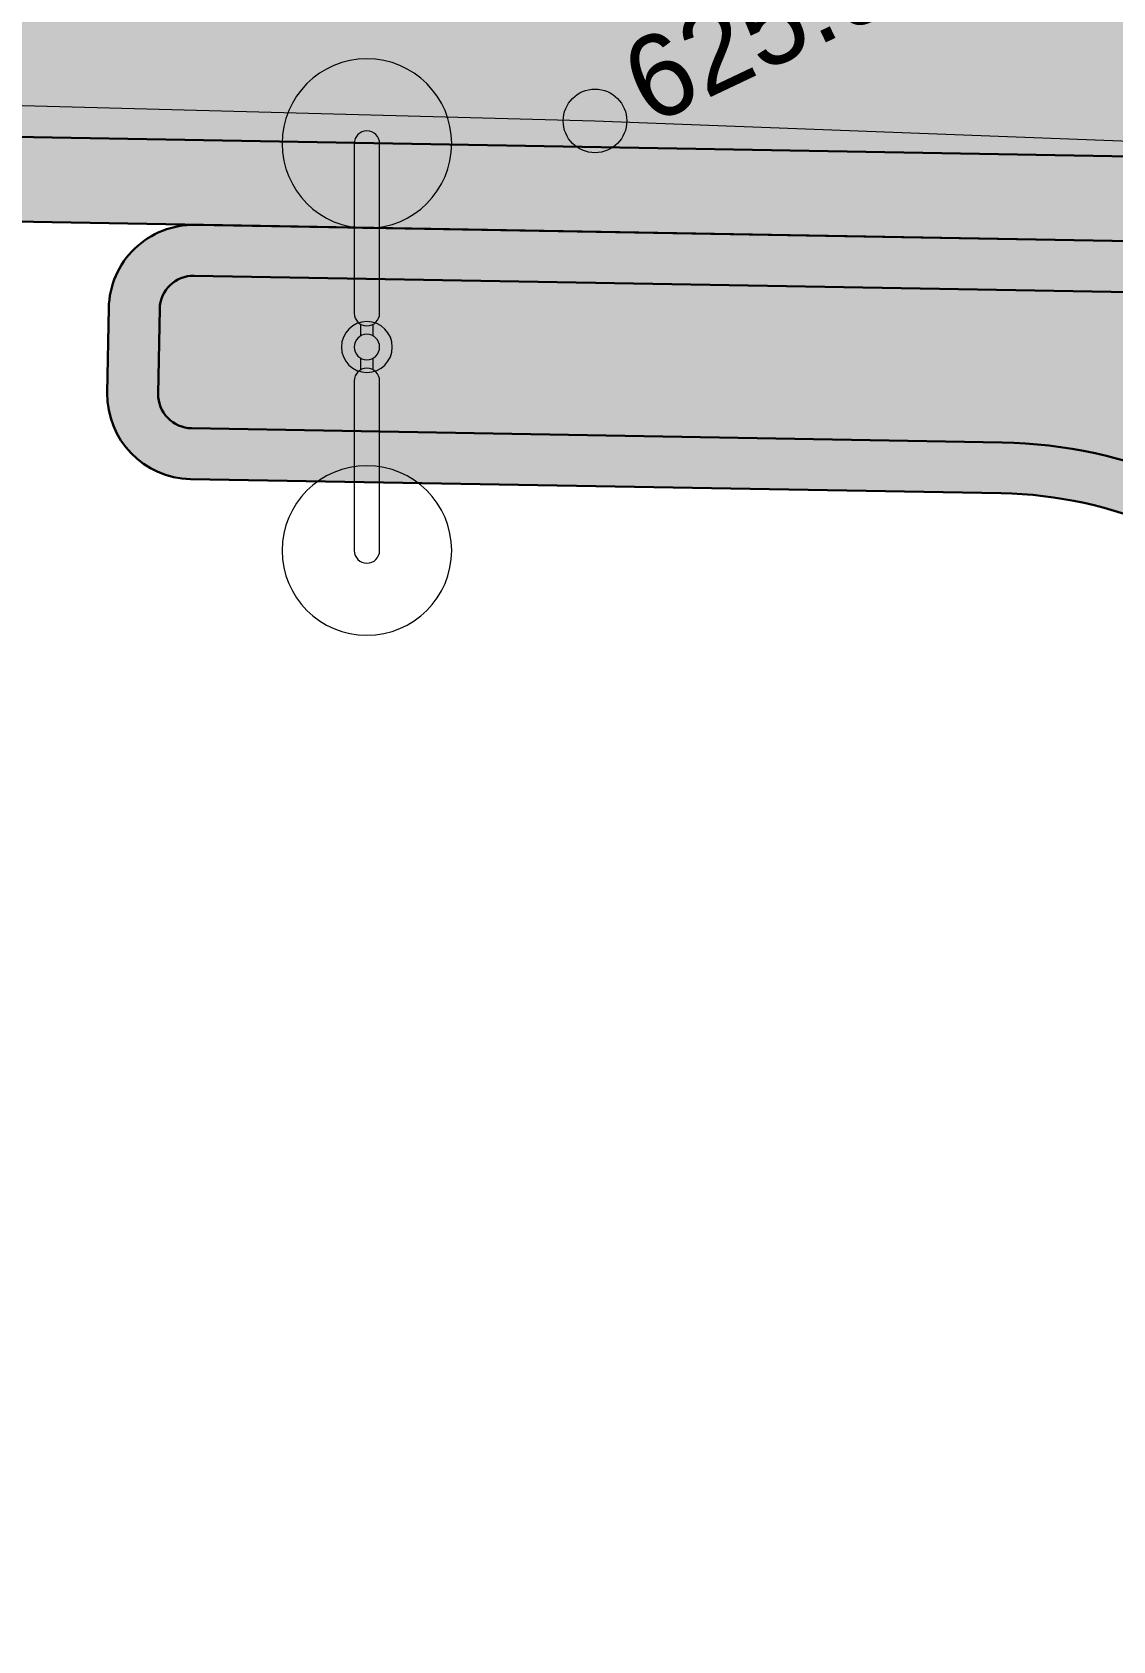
# Model space of a CAD drawing. Header units: centimetres. Extents: x 31799 to 51185, y -99131 to -72325.
# Drawn here: x 40852 to 41106.9, y -86126.2 to -85746.6 of the extents above; entities that cross this region are included whole.
import ezdxf

# ---------------------------------------------------------------- set-up
doc = ezdxf.new("R2010")
doc.units = ezdxf.units.CM
doc.header["$LTSCALE"] = 50
doc.header["$MEASUREMENT"] = 0
doc.linetypes.add('CACHE', pattern=[0.375, 0.25, -0.125])
for name, color, linetype in [('EMPRISE BATIMENT', 253, 'CACHE'), ('New_Interior - Lamp', 7, 'Continuous'), ('TALUS', 2, 'Continuous')]:
    doc.layers.add(name, color=color, linetype=linetype)
doc.layers.add('New_Interior - Lamp_Pen_No__77', color=7, linetype='Continuous', lineweight=20, true_color=0xffeb28)
doc.layers.add('trotuar', color=91, linetype='Continuous', lineweight=0)
doc.layers.add('trotuar pikat', color=155, linetype='Continuous', lineweight=0)

# ---------------------------------------------------------------- blocks, each defined once
blk = doc.blocks.new('*U1346', base_point=(7511873.636999999, 4693303.905, 625.933))
at = {"layer": 'trotuar pikat', "linetype": 'ByBlock', "lineweight": -2}
blk.add_line((7511873.636999999, 4693303.905, 625.933), (7511873.636999999, 4693303.905, 625.933), dxfattribs=at)
blk.add_circle((7511873.636999999, 4693303.905, 625.933), 0.0749999985, dxfattribs=at)
at = {"layer": 'trotuar pikat', "linetype": 'ByBlock', "insert": (7511873.7495, 4693303.935000001, 625.933), "char_height": 0.195, "attachment_point": 4}
blk.add_mtext('{\\C256;625.933}', dxfattribs=at)
blk = doc.blocks.new('A$Cd0191f6d')
at = {"layer": 'trotuar'}
blk.add_polyline3d([(-2793.099999986589, 6019.099999871105, 62601.39999999999), (-1999.399999994785, 6630.200000014156, 62605.3), (-1162.425269465894, 7064.27949918434, 0), (-516.1999999545515, 6937.299999967217, 62592.7), (203.2000000588596, 6693.999999947846, 62591.19999999999), (1854.799999948591, 5855.70000000298, 62593.3), (2820.600000023842, 5351.800000108778, 62586.8), (2922.89999993518, 5543.499999959022, 62586.4), (1955.499999970198, 6017.300000041723, 62589.8), (279.0999999269843, 6868.999999854714, 62587.69999999998), (-440.6999999657273, 7147.700000088662, 62593.2), (-1184.199999924749, 7195.599999837577, 62591), (-1491.500000003725, 7132.400000002235, 62595.00000000001), (-1783.199999947101, 7014.999999944121, 62597.9), (-2294.69999987632, 6687.5, 62602.69999999999), (-2842.700000107288, 6250.700000021607, 62592.49999999999)], dxfattribs=at)
at = {"layer": 'trotuar pikat', "xscale": 100, "yscale": 100, "zscale": 100}
blk.add_blockref('*U1346', (1854.799999948591, 5855.70000000298, 62593.3), dxfattribs=at)
blk = doc.blocks.new('Street Lamp 02 27')
at = {"layer": 'New_Interior - Lamp_Pen_No__77', "color": 2, "linetype": 'Continuous', "lineweight": 20, "true_color": 0xffeb28}
for p, q in [((-2.598076211353316, 1.5), (-5.401923788646684, 1.500000000000001)), ((5.401923788646684, 1.5), (2.598076211353316, 1.5)), ((-5.401923788646684, -1.499999999999999), (-2.598076211353316, -1.5)), ((2.598076211353316, -1.5), (5.401923788646684, -1.5))]:
    blk.add_line(p, q, dxfattribs=at)
at = {"layer": 'New_Interior - Lamp_Pen_No__77', "color": 2, "linetype": 'Continuous', "lineweight": 20, "true_color": 0xffeb28, "flags": 128}
for points in [[(-68, 8.327598234202001e-15, 0.9999999999999999), (-28, 3.429011037612589e-15, 0.9999999999999999)], [(68, 0, 0.9999999999999999), (28, 0, 0.9999999999999999)], [(6, 0, 0.9999999999999999), (-6, 0, 0.9999999999999999)], [(-8, 3.000000000000001), (-48.00000000000001, 3.000000000000006, 0.9999999999999999), (-48.00000000000001, -2.999999999999994), (-8, -2.999999999999999, 0.9999999999999999)], [(3, -7.347880794884119e-16, 0.9999999999999999), (-3, 7.347880794884119e-16, 0.9999999999999999)], [(8, -3), (48.00000000000001, -3, 0.9999999999999999), (48.00000000000001, 3), (8, 3, 0.9999999999999999)]]:
    blk.add_lwpolyline(points, format="xyb", close=True, dxfattribs=at)

msp = doc.modelspace()

# ---------------------------------------------------------------- hatches: boundary and pattern name
at = {"layer": 'TALUS', "lineweight": 30, "ltscale": 0.5, "true_color": 0x939598, "transparency": 33554559}
h = msp.add_hatch(dxfattribs=at)
h.set_pattern_fill('AR-BRSTD', color=252, scale=10, angle=25.3848191782744)
h.set_pattern_definition([(25.3848191782744, (-85633.25279063068, -50661.26926081775), (-11.43331631542021, 24.09498242438757), []), (115.3848191782744, (-85633.25279063068, -50661.26926081775), (-47.57127270745256, 6.947151430131534), [26.67, -26.67])])
edge = h.paths.add_edge_path()
edge.add_line((51168.79446779084, -85771.98218413275), (38822.07713352588, -85555.82566912944))
edge.add_arc((38709.34729134713, -87375.30775866934), 1822.970951900793, 86.45465124964574, 140.5002035420514)
edge.add_arc((39891.45875000868, -88452.22143186604), 3421.032003480776, 139.1759243036042, 152.5402076988426)
edge.add_arc((28852.0999723263, -82715.33768812158), 9019.999999999973, 329.4357010675933, 332.54020769884426, ccw=False)
edge.add_arc((38265.83918597759, -88274.69319847299), 1912.745294440515, 149.4357010675207, 196.8405723386815)
edge.add_arc((34676.27168654486, -89211.5124965988), 1799.999999999678, 352.36335917613354, 372.2747163366826, ccw=False)
edge.add_line((36460.30705312418, -89450.71494389599), (35278.31571298675, -99106.47210740784))
edge.add_line((35278.31571298676, -99106.47210740784), (35456.98203581496, -99128.34320905022))
edge.add_line((35456.98203581496, -99128.34320905022), (36638.85085285327, -89473.58694398144))
edge.add_arc((34676.27168654485, -89211.51249659884), 1979.999999999669, 352.3939628531224, 372.4924356409736)
edge.add_arc((38265.83918597744, -88274.69319847421), 1732.74529444101, 149.4357010674844, 197.0663442301818, ccw=False)
edge.add_arc((28852.09997232275, -82715.33768811954), 9200.000000004073, 329.4357010675921, 332.5402076988431)
edge.add_arc((39891.45875000869, -88452.221431866), 3241.032003480768, 139.1386897844903, 152.5402076988433, ccw=False)
edge.add_arc((38709.34729134891, -87375.30775866857), 1642.970951899917, 86.31897838516647, 140.5718444617201, ccw=False)
edge.add_line((38814.82891781346, -85735.72635621692), (51165.64365366782, -85951.954605271))
edge.add_line((51165.64365366782, -85951.95460527099), (51168.79446779085, -85771.98218413275))
at = {"layer": 'TALUS', "lineweight": 30, "ltscale": 0.5, "true_color": 0x636466, "transparency": 33554687}
h = msp.add_hatch(color=251, dxfattribs=at)
h.dxf.hatch_style = 1
edge = h.paths.add_edge_path()
edge.add_line((51165.64365366782, -85951.95460527099), (38814.82891781346, -85735.72635621691))
edge.add_arc((38709.34729134891, -87375.30775866857), 1642.97095189991, 86.3189783851665, 140.5718444617201)
edge.add_arc((39891.45875000869, -88452.221431866), 3241.032003480768, 139.1386897844903, 152.5402076988433)
edge.add_arc((28852.09997232275, -82715.33768811954), 9200.000000004073, 329.4357010675921, 332.54020769884306, ccw=False)
edge.add_arc((38265.83918597744, -88274.69319847421), 1732.745294441, 149.4357010674844, 197.0663442301818)
edge.add_arc((34676.27168654485, -89211.51249659884), 1979.999999999677, 352.3939628531224, 372.49243564097355, ccw=False)
edge.add_line((36638.85085285327, -89473.58694398144), (35456.98203581496, -99128.34320905022))
edge.add_line((35456.98203581496, -99128.34320905022), (35476.83384946255, -99130.77333145494))
edge.add_line((35476.83384946253, -99130.77333145493), (36658.68940301613, -89476.12541657715))
edge.add_arc((34676.27168654485, -89211.51249659882), 1999.999999999682, 352.3971057818591, 372.5154412534142)
edge.add_arc((38265.83918597759, -88274.69319847315), 1712.745294440574, 149.4357010675174, 197.0929188846484, ccw=False)
edge.add_arc((28852.09997232181, -82715.33768811924), 9220.000000005035, 329.4357010675932, 332.5402076988442)
edge.add_arc((39891.45875000866, -88452.22143186606), 3221.032003480776, 139.1342334458945, 152.5402076988424, ccw=False)
edge.add_arc((38709.34729134862, -87375.30775866867), 1622.970951900053, 86.30252506664851, 140.5806619945616, ccw=False)
edge.add_line((38814.00997657751, -85755.71508363212), (51165.29356320971, -85971.95154095301))
edge.add_line((51165.29356320969, -85971.95154095303), (51165.64365366781, -85951.954605271))
at = {"layer": 'TALUS', "lineweight": 30, "ltscale": 0.5, "true_color": 0x636466, "transparency": 33554559}
h = msp.add_hatch(color=251, dxfattribs=at)
h.dxf.hatch_style = 1
edge = h.paths.add_edge_path()
edge.add_line((40890.39976452312, -85792.0668659075), (41255.39813243547, -85798.45696726431))
edge.add_arc((41253.6476801449, -85898.44164567447), 100.0000000000172, 0.4549353499763811, 88.99701349009553, ccw=False)
edge.add_line((41353.64452788638, -85897.6476420435), (41358.68766946578, -86532.78108602185))
edge.add_line((41358.68766946578, -86532.78108602185), (41168.69433374301, -86532.78108602185))
edge.add_line((41168.69433374301, -86532.78108602185), (41178.77220076448, -85957.13997964855))
edge.add_arc((41078.78752235433, -85955.38952735797), 100.00000000001, 358.9970134900912, 448.9970134900994)
edge.add_line((41080.5379746449, -85855.40484894783), (40889.34949314878, -85852.05767295363))
edge.add_arc((40889.69958360689, -85832.06073727159), 20.00000000000915, 178.9970134901329, 268.9970134901124, ccw=False)
edge.add_line((40869.70264792486, -85831.71064681349), (40870.05273838298, -85811.71371113141))
edge.add_arc((40890.049674065, -85812.06380158952), 19.99999999999473, 88.99701349007, 178.9970134900908, ccw=False)
at = {"layer": 'TALUS', "lineweight": 30, "ltscale": 0.5, "true_color": 0x139b48, "transparency": 33554559}
h = msp.add_hatch(dxfattribs=at)
h.set_pattern_fill('ANGLE', color=114, angle=25.3848191782744)
h.set_pattern_definition([(25.3848191782744, (0, 0), (-0.1178913380855103, 0.2484484501952224), [0.2, -0.075]), (115.3848191782744, (0, 0), (-0.2484484501952224, -0.1178913380855103), [0.2, -0.075])])
edge = h.paths.add_edge_path()
edge.add_line((40890.18971024825, -85804.06502731671), (41255.18807816059, -85810.45512867352))
edge.add_arc((41253.64768014489, -85898.44164567445), 88.00000000000874, 0.45493534997177676, 88.99701349009399, ccw=False)
edge.add_line((41341.64490615741, -85897.74292247921), (41346.59200774354, -86520.78108602185))
edge.add_line((41346.59200774354, -86520.78108602185), (41180.906259079, -86520.78108602185))
edge.add_line((41180.906259079, -86520.78108602185), (41190.77036217369, -85957.35003392342))
edge.add_arc((41078.78752235434, -85955.38952735795), 112.0000000000041, 358.9970134900852, 448.9970134901037)
edge.add_line((41080.74802891976, -85843.4066875386), (40889.55954742365, -85840.05951154442))
edge.add_arc((40889.6995836069, -85832.06073727159), 8.000000000015529, 178.9970134900722, 268.9970134900201, ccw=False)
edge.add_line((40881.70080933408, -85831.92070108834), (40882.05089979219, -85811.92376540627))
edge.add_arc((40890.049674065, -85812.06380158952), 7.999999999993577, 88.9970134900704, 178.9970134900695, ccw=False)

# ---------------------------------------------------------------- linework, layer by layer
at = {"layer": 'EMPRISE BATIMENT', "color": 10, "linetype": 'ByBlock', "lineweight": 15, "ltscale": 0.5}
msp.add_lwpolyline([(41358.68766946578, -86557.78108602185), (41358.68766946578, -85957.78108602185), (41358.68766946578, -85856.94185541617, 0.414213562373095), (41078.68766946578, -85576.94185541617), (41078.68766946578, -85576.94185541617)], format="xyb", dxfattribs=at)
at = {"layer": 'TALUS', "color": 18, "lineweight": 30, "true_color": 0x000000, "elevation": -31311.32910148165}
for points in [[(51168.79446779084, -85771.98218413275), (38822.07713352589, -85555.82566912944, 0.2402889845404574), (37302.69397078315, -86215.76063706522, 0.05837887176979276), (36855.85851477165, -86874.69451270788, -0.01354679418293279), (36618.85255096041, -87302.05267624545, 0.2098439924146666), (36435.12276139192, -88828.83391540019, -0.08709893884572949), (36460.30705312418, -89450.71494389599), (35278.31571298676, -99106.47210740784), (35456.98203581496, -99128.34320905022), (36638.85085285327, -89473.58694398144, 0.08792163721925192), (36609.39434229676, -88783.21727386408, -0.2108727001981367), (36773.8431789153, -87393.58357401309, 0.01354679418293279), (37015.57875176059, -86957.6971987861, -0.05854189325590244), (37440.28109038375, -86331.84020941044, -0.2412459990362524), (38814.82891781346, -85735.72635621692), (51165.64365366782, -85951.95460527099)], [(51165.64365366782, -85951.95460527099), (38814.82891781346, -85735.72635621692, 0.2412459990362523), (37440.28109038375, -86331.84020941044, 0.0585418932559026), (37015.57875176059, -86957.6971987861, -0.01354679418293279), (36773.8431789153, -87393.58357401309, 0.2108727001981367), (36609.39434229676, -88783.21727386408, -0.08792163721925192), (36638.85085285327, -89473.58694398144), (35456.98203581496, -99128.34320905022), (35476.83384946253, -99130.77333145493), (36658.68940301613, -89476.12541657715, 0.0880089751490652), (36628.74696861638, -88778.10705950971, -0.2109938131165374), (36791.06435979914, -87403.75367376507, 0.01354679418293279), (37033.32544475935, -86966.91971946145, -0.05856140436247513), (37455.57090700262, -86344.73535035976, -0.2413626844069608), (38814.00997657751, -85755.71508363212), (51165.29356320969, -85971.95154095303)], [(40890.39976452312, -85792.0668659075), (41255.39813243547, -85798.45696726431, -0.4067802235945325), (41353.64452788638, -85897.6476420435), (41358.68766946578, -86532.78108602185), (41168.69433374301, -86532.78108602185), (41178.77220076448, -85957.13997964855, 0.414213562373146), (41080.5379746449, -85855.40484894783), (40889.34949314878, -85852.05767295363, -0.4142135623730795), (40869.70264792486, -85831.71064681349), (40870.05273838298, -85811.71371113141, -0.4142135623731405)], [(40890.18971024825, -85804.06502731671), (41255.18807816059, -85810.45512867352, -0.4067802235945411), (41341.64490615741, -85897.74292247921), (41346.59200774354, -86520.78108602185), (41180.906259079, -86520.78108602185), (41190.77036217369, -85957.35003392342, 0.4142135623731659), (41080.74802891976, -85843.4066875386), (40889.55954742365, -85840.05951154442, -0.4142135623732437), (40881.70080933408, -85831.92070108834), (40882.05089979219, -85811.92376540627, -0.4142135623731159)]]:
    msp.add_lwpolyline(points, format="xyb", close=True, dxfattribs=at)

# ---------------------------------------------------------------- block references
at = {"layer": 'New_Interior - Lamp', "color": 2, "linetype": 'Continuous', "lineweight": 20, "true_color": 0xffeb28, "zscale": 100, "rotation": 90.00000000000017}
msp.add_blockref('Street Lamp 02 27', (40930.92520720029, -85820.90290302905), dxfattribs=at)
at = {"layer": 'TALUS', "color": 18, "lineweight": 30, "ltscale": 0.5, "true_color": 0x000000, "rotation": 25.3848191782744}
msp.add_blockref('A$Cd0191f6d', (41819.31584043236, -91853.01963576846), dxfattribs=at)

doc.saveas('drawing.dxf')
